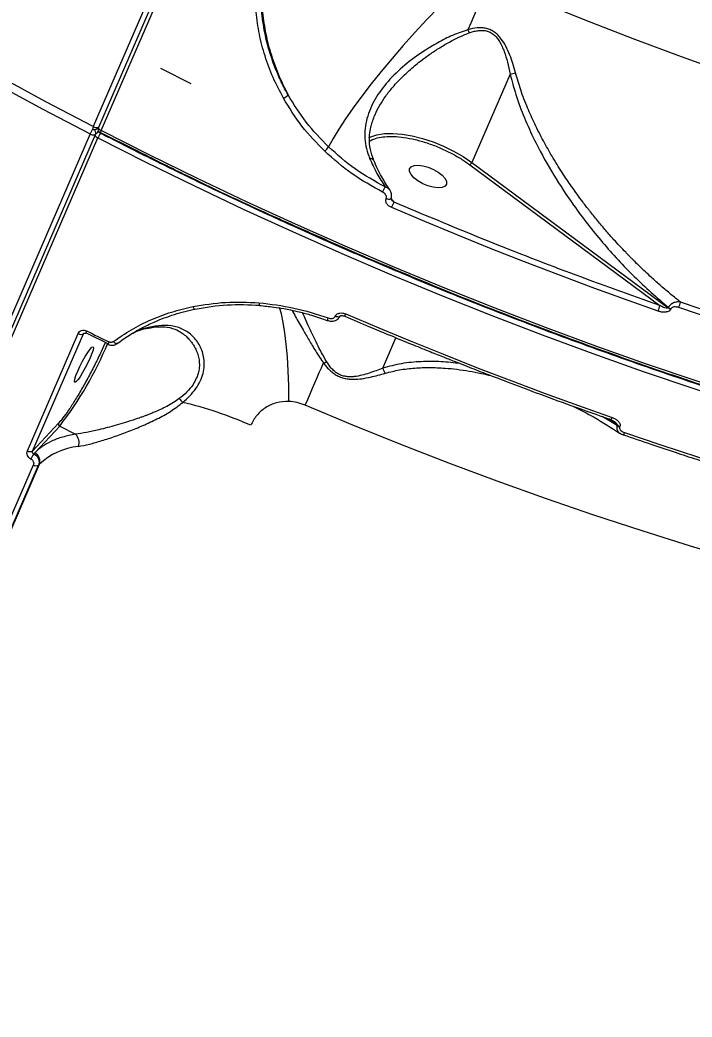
# Model space of a CAD drawing. Header units: millimetres. Extents: x -5873 to 5805, y -5301 to 4302.
# Drawn here: x -538.9 to -387.6, y -92.2 to 132.3 of the extents above; entities that cross this region are included whole.
import ezdxf

# ---------------------------------------------------------------- set-up
doc = ezdxf.new("R2010")
doc.units = ezdxf.units.MM
for name, color, linetype in [('DIKOM_ОБЪЕКТ', 7, 'Continuous'), ('DIKOM_РАЗМЕР_ЗОНА', 7, 'Continuous'), ('DIKOM_РАЗМЕР_ОБЪЕКТА', 7, 'Continuous')]:
    doc.layers.add(name, color=color, linetype=linetype)
doc.styles.add('style1', font='arial.ttf', dxfattribs={"width": 0.8})
doc.dimstyles.new('1-50', dxfattribs={"dimtxt": 300, "dimasz": 200, "dimexe": 100, "dimexo": 0, "dimgap": 100, "dimtad": 1, "dimtxsty": 'style1', "dimcen": 200, "dimclrd": 7, "dimclre": 7, "dimclrt": 7, "dimadec": 1, "dimazin": 2, "dimtfac": 1, "dimtmove": 0, "dimatfit": 2, "dimfxl": 0, "dimlwd": 25, "dimlwe": 18, "dimarcsym": 0})

# ---------------------------------------------------------------- blocks, each defined once
blk = doc.blocks.new('*D9')
at = {"layer": 'Defpoints', "color": 0, "transparency": 16777216}
for p in [(1338.11, 2802.44), (-4588.97, -1585.51), (-117.5, -1585.51)]:
    blk.add_point(p, dxfattribs=at)
at = {"layer": 'DIKOM_РАЗМЕР_ОБЪЕКТА', "color": 7, "lineweight": 18, "transparency": 16777216}
for p, q in [((1338.11, 2802.44), (-4688.97, 2802.44)), ((-117.5, -1585.51), (-4688.97, -1585.51))]:
    blk.add_line(p, q, dxfattribs=at)
at = {"layer": 'DIKOM_РАЗМЕР_ОБЪЕКТА', "color": 7, "lineweight": 25, "transparency": 16777216}
blk.add_line((-4588.97, 2602.44), (-4588.97, -1385.51), dxfattribs=at)
at = {"layer": 'DIKOM_РАЗМЕР_ОБЪЕКТА', "color": 7, "transparency": 16777216}
for points in [[(-4622.31, 2602.44), (-4555.64, 2602.44), (-4588.97, 2802.44)], [(-4622.31, -1385.51), (-4555.64, -1385.51), (-4588.97, -1585.51)]]:
    blk.add_solid(points, dxfattribs=at)
at = {"layer": 'DIKOM_РАЗМЕР_ОБЪЕКТА', "color": 7, "transparency": 16777216, "insert": (-4842.15, 460.98), "char_height": 300, "attachment_point": 5, "rotation": 90, "style": 'style1'}
blk.add_mtext('4400', dxfattribs=at)
blk = doc.blocks.new('*D10')
at = {"layer": 'Defpoints', "color": 0, "transparency": 16777216}
for p in [(4304.51, 1053.39), (-1538.59, -1332.39), (4304.51, -4224.84)]:
    blk.add_point(p, dxfattribs=at)
at = {"layer": 'DIKOM_РАЗМЕР_ОБЪЕКТА', "color": 7, "lineweight": 18, "transparency": 16777216}
for p, q in [((4304.51, 1053.39), (4304.51, -4324.84)), ((-1538.59, -1332.39), (-1538.59, -4324.84))]:
    blk.add_line(p, q, dxfattribs=at)
at = {"layer": 'DIKOM_РАЗМЕР_ОБЪЕКТА', "color": 7, "lineweight": 25, "transparency": 16777216}
blk.add_line((-1338.59, -4224.84), (4104.51, -4224.84), dxfattribs=at)
at = {"layer": 'DIKOM_РАЗМЕР_ОБЪЕКТА', "color": 7, "transparency": 16777216}
for points in [[(-1338.59, -4191.51), (-1338.59, -4258.18), (-1538.59, -4224.84)], [(4104.51, -4191.51), (4104.51, -4258.18), (4304.51, -4224.84)]]:
    blk.add_solid(points, dxfattribs=at)
at = {"layer": 'DIKOM_РАЗМЕР_ОБЪЕКТА', "color": 7, "transparency": 16777216, "insert": (1679.28, -3971.67), "char_height": 300, "attachment_point": 5, "style": 'style1'}
blk.add_mtext('5850', dxfattribs=at)
blk = doc.blocks.new('*D11')
at = {"layer": 'Defpoints', "color": 0, "transparency": 16777216}
for p in [(-510, 4302.44), (-5422.89, -3651.6), (284.83, -3651.6)]:
    blk.add_point(p, dxfattribs=at)
at = {"layer": 'DIKOM_РАЗМЕР_ЗОНА', "color": 7, "lineweight": 18, "transparency": 16777216}
for p, q in [((-510, 4302.44), (-5522.89, 4302.44)), ((284.83, -3651.6), (-5522.89, -3651.6))]:
    blk.add_line(p, q, dxfattribs=at)
at = {"layer": 'DIKOM_РАЗМЕР_ЗОНА', "color": 7, "lineweight": 25, "transparency": 16777216}
blk.add_line((-5422.89, 4102.44), (-5422.89, -3451.6), dxfattribs=at)
at = {"layer": 'DIKOM_РАЗМЕР_ЗОНА', "color": 7, "transparency": 16777216}
for points in [[(-5456.22, 4102.44), (-5389.56, 4102.44), (-5422.89, 4302.44)], [(-5456.22, -3451.6), (-5389.56, -3451.6), (-5422.89, -3651.6)]]:
    blk.add_solid(points, dxfattribs=at)
at = {"layer": 'DIKOM_РАЗМЕР_ЗОНА', "color": 7, "transparency": 16777216, "insert": (-5676.06, -474.49), "char_height": 300, "attachment_point": 5, "rotation": 90, "style": 'style1'}
blk.add_mtext('7950', dxfattribs=at)

msp = doc.modelspace()

# ---------------------------------------------------------------- linework, layer by layer
at = {"layer": 'DIKOM_ОБЪЕКТ', "color": 7, "linetype": 'Continuous', "lineweight": 15}
for p, q in [((-349.381, 507.769), (-522.35, 108.311)), ((-348.224, 507.593), (-521.193, 108.135)), ((-520.585, 107.401), (-347.616, 506.859)), ((-500.334, 117.969), (-507.131, 121.421)), ((-428.552, 120.121), (-437.169, 100.22)), ((-521.303, 107.965), (-521.214, 108.062)), ((-523.065, 106.66), (-696.034, -292.798)), ((-521.908, 106.484), (-694.877, -292.974)), ((-694.269, -293.708), (-521.3, 105.75)), ((-522.492, 107.756), (-522.496, 107.757)), ((-521.183, 107.35), (-521.724, 106.767)), ((-520.733, 106.848), (-520.73, 106.847)), ((-512.491, 102.84), (-520.633, 106.912)), ((-437.64, 99.723), (-394.877, 68.028)), ((-437.169, 100.22), (-392.987, 67.472)), ((-456.429, 92.147), (-456.462, 92.069)), ((-455.375, 92.075), (-455.341, 92.152)), ((-454.668, 91.285), (-455.356, 92.119)), ((-455.341, 92.152), (-455.337, 92.163)), ((-392.987, 67.472), (-392.944, 67.573)), ((-467.898, 65.659), (-467.932, 65.581)), ((-466.844, 65.587), (-466.811, 65.664)), ((-466.811, 65.664), (-466.805, 65.679)), ((-392.376, 67.277), (-392.419, 67.177)), ((-537.183, 35.316), (-525.747, 61.727)), ((-536.022, 35.214), (-524.585, 61.624)), ((-524.585, 61.624), (-524.425, 61.798)), ((-523.95, 61.828), (-518.929, 59.365)), ((-457.222, 53.908), (-454.251, 60.77)), ((-516.952, 59.476), (-517.137, 59.368)), ((-404.467, 40.962), (-407.848, 43.019)), ((-530.178, 41.511), (-536.022, 35.214)), ((-529.917, 40.872), (-535.525, 34.827)), ((-529.917, 40.872), (-526.351, 39.033)), ((-404.423, 41.062), (-406.34, 42.482)), ((-405.906, 42.327), (-405.151, 41.923)), ((-404.423, 41.062), (-404.467, 40.962)), ((-403.855, 40.767), (-403.899, 40.667)), ((-535.525, 34.827), (-535.743, 34.593)), ((-565.502, -36.355), (-535.841, 32.147)), ((-564.346, -36.455), (-534.684, 32.047)), ((-564.141, -36.233), (-534.479, 32.269)), ((-534.684, 32.047), (-534.479, 32.269))]:
    msp.add_line(p, q, dxfattribs=at)
at = {"layer": 'DIKOM_ОБЪЕКТ', "color": 7, "linetype": 'Continuous', "lineweight": 15, "flags": 128}
for points in [[(-436.365, 143.326), (-439.054, 140.776), (-441.784, 138.093), (-444.53, 135.303), (-447.263, 132.434), (-449.958, 129.514), (-452.587, 126.572), (-455.125, 123.637), (-457.546, 120.737), (-459.826, 117.903), (-461.944, 115.161), (-463.878, 112.539), (-465.609, 110.062), (-467.12, 107.755), (-468.395, 105.641), (-469.424, 103.741)], [(-433.25, 141.241), (-433.822, 139.92), (-434.403, 138.575), (-434.993, 137.209), (-435.591, 135.823), (-436.195, 134.421), (-436.805, 133.004), (-437.42, 131.575), (-438.038, 130.135)], [(-433.25, 141.241), (-422.511, 136.729), (-411.723, 132.364), (-400.897, 128.151), (-390.042, 124.095), (-379.169, 120.199), (-368.287, 116.466), (-357.407, 112.9), (-346.539, 109.504), (-335.694, 106.281), (-324.88, 103.236), (-314.108, 100.369), (-303.389, 97.684), (-292.732, 95.184), (-282.147, 92.87), (-271.644, 90.746)], [(-522.35, 108.311), (-533.016, 113.912), (-543.562, 119.626)], [(-544.277, 117.976), (-533.731, 112.261), (-523.065, 106.66)], [(-521.701, 106.023), (-521.774, 106.097), (-521.833, 106.17), (-521.878, 106.243), (-521.909, 106.312), (-521.923, 106.378), (-521.921, 106.439), (-521.908, 106.484)], [(-521.3, 105.75), (-510.506, 100.287), (-499.611, 94.949), (-488.625, 89.738), (-477.557, 84.66), (-466.417, 79.719), (-455.213, 74.92), (-443.955, 70.265), (-432.653, 65.76), (-421.316, 61.407), (-409.954, 57.211), (-398.576, 53.175), (-387.192, 49.302), (-375.812, 45.597), (-364.444, 42.061), (-353.099, 38.698), (-341.787, 35.51), (-330.515, 32.501), (-319.296, 29.673), (-308.136, 27.028), (-297.047, 24.569), (-286.038, 22.297), (-275.117, 20.215)], [(-274.402, 21.866), (-285.323, 23.948), (-296.333, 26.22), (-307.422, 28.679), (-318.581, 31.324), (-329.801, 34.152), (-341.072, 37.161), (-352.385, 40.348), (-363.73, 43.712), (-375.097, 47.247), (-386.477, 50.953), (-397.861, 54.826), (-409.239, 58.862), (-420.602, 63.058), (-431.938, 67.41), (-443.24, 71.916), (-454.498, 76.57), (-465.702, 81.37), (-476.842, 86.311), (-487.91, 91.389), (-498.896, 96.599), (-509.791, 101.938), (-520.585, 107.401)], [(-460.344, 105.746), (-459.914, 105.969), (-458.513, 106.453), (-456.836, 106.723), (-454.923, 106.776), (-452.819, 106.608), (-450.573, 106.225), (-448.238, 105.635), (-445.871, 104.852), (-443.526, 103.894), (-441.258, 102.785), (-439.123, 101.551), (-437.169, 100.22)], [(-450.201, 96.766), (-450.84, 97.489), (-451.169, 98.177), (-451.161, 98.773), (-450.816, 99.231), (-450.162, 99.512), (-449.253, 99.594), (-448.161, 99.47), (-446.976, 99.15), (-445.793, 98.661), (-444.708, 98.041), (-443.81, 97.342), (-443.17, 96.619), (-442.841, 95.931), (-442.849, 95.334), (-443.194, 94.877), (-443.848, 94.596), (-444.758, 94.514), (-445.849, 94.638), (-447.035, 94.957), (-448.217, 95.447), (-449.302, 96.066), (-450.201, 96.766)], [(-455.375, 92.075), (-455.41, 92.021), (-455.53, 91.944), (-455.713, 91.909), (-455.941, 91.92), (-456.198, 91.974), (-456.462, 92.069)], [(-456.429, 92.147), (-456.164, 92.052), (-455.907, 91.997), (-455.679, 91.987), (-455.497, 92.022), (-455.376, 92.099), (-455.341, 92.152)], [(-395.257, 66.742), (-402.79, 69.417), (-410.317, 72.163), (-417.835, 74.977), (-425.341, 77.86), (-432.832, 80.811), (-440.306, 83.828), (-447.76, 86.909), (-455.191, 90.055)], [(-499.905, 67.779), (-499.846, 67.615), (-499.781, 67.47), (-499.711, 67.349), (-499.64, 67.257), (-499.571, 67.198), (-499.504, 67.172), (-499.444, 67.182), (-499.392, 67.226)], [(-485.063, 68.633), (-485.059, 68.468), (-485.047, 68.322), (-485.029, 68.201), (-485.005, 68.109), (-484.975, 68.049), (-484.942, 68.023), (-484.905, 68.033), (-484.867, 68.077)], [(-478.328, 46.418), (-478.376, 49.965), (-478.492, 53.318), (-478.676, 56.445), (-478.924, 59.315), (-479.236, 61.899), (-479.607, 64.172), (-480.034, 66.111), (-480.472, 67.582)], [(-325.282, 47.724), (-333.394, 49.886), (-341.528, 52.141), (-349.68, 54.486), (-357.849, 56.923), (-366.029, 59.449), (-374.217, 62.064), (-382.409, 64.766), (-390.603, 67.554)], [(-325.057, 49.021), (-333.151, 51.178), (-341.267, 53.427), (-349.402, 55.768), (-357.552, 58.199), (-365.713, 60.72), (-373.884, 63.329), (-382.058, 66.025), (-390.234, 68.807)], [(-469.522, 65.211), (-469.574, 65.06), (-469.619, 64.928), (-469.653, 64.82), (-469.678, 64.74), (-469.69, 64.69), (-469.691, 64.673), (-469.691, 64.673)], [(-466.84, 65.597), (-466.879, 65.533), (-467, 65.456), (-467.182, 65.421), (-467.411, 65.431), (-467.668, 65.486), (-467.932, 65.581)], [(-467.898, 65.659), (-467.634, 65.564), (-467.377, 65.509), (-467.148, 65.499), (-466.967, 65.533), (-466.846, 65.61), (-466.811, 65.664)], [(-465.555, 66.12), (-458.124, 62.975), (-450.67, 59.893), (-443.196, 56.876), (-435.705, 53.926), (-428.199, 51.043), (-420.681, 48.228), (-413.154, 45.483), (-405.621, 42.808)], [(-523.87, 62.301), (-523.934, 62.147), (-523.986, 62.012), (-524.022, 61.902), (-524.041, 61.821), (-524.044, 61.771), (-524.029, 61.756), (-523.997, 61.775), (-523.95, 61.828)], [(-523.87, 62.301), (-523.242, 61.991), (-522.614, 61.681), (-521.985, 61.372), (-521.356, 61.063), (-520.727, 60.755), (-520.098, 60.447), (-519.468, 60.139), (-518.838, 59.832)], [(-523.058, 56.228), (-523.568, 55.12), (-524.15, 53.98), (-524.757, 52.899), (-525.341, 51.966), (-525.852, 51.255), (-526.252, 50.825), (-526.506, 50.71), (-526.594, 50.92), (-526.51, 51.437), (-526.259, 52.22), (-525.863, 53.205), (-525.353, 54.313), (-524.771, 55.453), (-524.163, 56.534), (-523.58, 57.467), (-523.068, 58.178), (-522.669, 58.608), (-522.415, 58.723), (-522.326, 58.513), (-522.411, 57.996), (-522.662, 57.213), (-523.058, 56.228)], [(-516.952, 59.476), (-517.019, 59.429), (-517.106, 59.412), (-517.21, 59.425), (-517.327, 59.468), (-517.453, 59.54), (-517.584, 59.637), (-517.714, 59.757), (-517.84, 59.894)], [(-474.669, 45.586), (-474.108, 46.882), (-473.558, 48.151), (-473.02, 49.39), (-472.494, 50.597), (-471.983, 51.771), (-471.486, 52.91), (-471.005, 54.013), (-470.539, 55.076)], [(-272.065, -11.482), (-282.143, -10.131), (-292.342, -8.584), (-302.652, -6.843), (-313.063, -4.909), (-323.567, -2.785), (-334.152, -0.471), (-344.809, 2.029), (-355.528, 4.714), (-366.299, 7.58), (-377.113, 10.626), (-387.959, 13.849), (-398.827, 17.244), (-409.707, 20.81), (-420.588, 24.543), (-431.461, 28.44), (-442.316, 32.496), (-453.143, 36.709), (-463.93, 41.073), (-474.669, 45.586)], [(-405.941, 42.333), (-405.937, 42.329), (-405.908, 42.326), (-405.867, 42.359), (-405.816, 42.427), (-405.756, 42.527), (-405.69, 42.655), (-405.621, 42.808)], [(-402.797, 39.394), (-394.603, 36.606), (-386.41, 33.904), (-378.222, 31.289), (-370.042, 28.763), (-361.874, 26.327), (-353.721, 23.981), (-345.587, 21.726), (-337.476, 19.565)]]:
    msp.add_lwpolyline(points, dxfattribs=at)
at = {"layer": 'DIKOM_ОБЪЕКТ', "color": 7, "linetype": 'Continuous', "lineweight": 15}
for centre, radius, start, end in [((-418.326, 136.348), 20.668, 197.49314, 199.63015), ((-438.09, 165.58), 46.449, 281.8503, 283.41089), ((-480.715, 117.545), 3.04, 291.97704, 316.51539), ((-518.45, 104.765), 4.989, 142.23433, 157.67339), ((-521.615, 107.821), 0.883, 146.35166, 184.16439), ((-521.329, 110.279), 2.217, 242.57965, 255.98139), ((-521.57, 108.904), 0.831, 249.08488, 298.15365), ((-520.715, 108.073), 0.482, 172.58193, 235.89269), ((-522.043, 108.632), 2.221, 242.60482, 255.98091), ((-522.289, 107.208), 0.787, 248.20804, 302.08354), ((-522.797, 106.898), 0.993, 338.8836, 51.68228), ((-521.102, 106.167), 0.864, 79.76066, 136.02878), ((-520.482, 107.38), 1.824, 228.09005, 243.37263), ((-516.062, 103.55), 5.681, 144.65303, 157.21363), ((-519.773, 109.023), 1.815, 228.05251, 243.40172), ((-519.836, 106.904), 0.898, 146.46463, 183.57469), ((-473.948, 106.862), 5.496, 311.82782, 325.4077), ((-460.06, 100.219), 0.946, 30.70055, 96.212), ((-438.023, 100.559), 0.919, 294.61747, 338.3255), ((-478.756, 104.892), 24.312, 332.2091, 335.27764), ((-532.194, 123.505), 83.955, 336.51982, 337.43202), ((-399.606, 68.727), 4.781, 335.47496, 351.59406), ((-391.715, 69.225), 2.165, 234.02835, 251.03566), ((-391.675, 69.319), 2.158, 233.99981, 251.06421), ((-394.97, 69.521), 4.79, 335.75066, 351.41981), ((-476.981, 70.889), 12.381, 334.74422, 337.34749), ((-508.419, 64.289), 1.111, 277.90191, 310.65184), ((-525.076, 62.692), 1.175, 235.22594, 294.69117), ((-594.434, 90.752), 81.551, 322.29146, 337.48786), ((-517.807, 59.21), 1.204, 148.88445, 176.1341), ((-471.567, 58.399), 3.478, 287.18772, 299.61879), ((-454.417, 54.734), 2.924, 196.41681, 221.87529), ((-496.714, 52.169), 8.119, 219.12903, 227.33587), ((-522.072, -38.147), 86.651, 66.07401, 76.75327), ((-529.697, 41.335), 0.513, 159.86756, 244.57908), ((-403.198, 42.707), 2.157, 233.99008, 251.05424), ((-403.152, 42.814), 2.165, 234.02835, 251.03566), ((-528.034, 37.215), 2.478, 337.70496, 47.20528), ((-403.618, 39.586), 0.843, 307.02212, 346.85724), ((-524.143, 21.256), 15.103, 96.07409, 133.18244), ((-536.513, 36.281), 1.174, 235.19824, 294.71887), ((-530.166, 30.825), 6.73, 145.95992, 157.37489), ((-536.406, 32.974), 2.052, 339.90352, 64.57244), ((-535.175, 33.11), 1.171, 235.35416, 294.77538)]:
    msp.add_arc(centre, radius, start, end, dxfattribs=at)
for points, knots in [([(-479.577, 114.726), (-480.386, 116.265), (-482.004, 119.342), (-483.773, 124.184), (-485.089, 129.114), (-485.503, 132.434), (-485.71, 134.094)], [0, 0, 0, 0, 0.2507145, 0.501318, 0.7506714, 1, 1, 1, 1]), ([(-478.509, 115.453), (-479.033, 116.427), (-480.094, 118.4), (-481.435, 121.508), (-482.737, 125.181), (-483.884, 129.502), (-484.291, 132.753), (-484.499, 134.422)], [0, 0, 0, 0, 0.162776, 0.3298994, 0.5013857, 0.7440111, 1, 1, 1, 1]), ([(-484.328, 134.607), (-484.139, 133.009), (-483.757, 129.788), (-482.531, 124.955), (-480.849, 120.126), (-479.293, 117.019), (-478.509, 115.453)], [0, 0, 0, 0, 0.2440443, 0.4920634, 0.7440438, 1, 1, 1, 1]), ([(-427.317, 120.397), (-427.512, 121.099), (-427.884, 122.443), (-428.601, 124.464), (-429.432, 126.338), (-430.341, 127.837), (-431.201, 128.857), (-431.99, 129.554), (-432.882, 130.089), (-433.869, 130.43), (-434.913, 130.573), (-436.319, 130.546), (-437.357, 130.298), (-438.038, 130.135)], [0, 0, 0, 0, 0.1303965, 0.2497845, 0.3846454, 0.4985859, 0.5640567, 0.6238954, 0.6868245, 0.7491199, 0.8092696, 0.8746347, 1, 1, 1, 1]), ([(-438.038, 130.135), (-439.205, 129.729), (-441.533, 128.92), (-444.829, 127.227), (-448.495, 125.035), (-452.373, 122.177), (-456.148, 118.55), (-458.616, 115.193), (-460.047, 112.349), (-460.814, 110.148), (-461.246, 107.895), (-461.3, 105.624), (-460.99, 103.353), (-460.438, 101.891), (-460.162, 101.159)], [0, 0, 0, 0, 0.0840981, 0.1677798, 0.2511685, 0.375619, 0.5002029, 0.6249134, 0.6871351, 0.7497607, 0.8121199, 0.8747294, 0.9373036, 1, 1, 1, 1]), ([(-458.99, 110.885), (-458.978, 110.917), (-458.694, 111.7), (-457.879, 113.145), (-456.55, 115.233), (-455.169, 116.977), (-453.841, 118.459), (-452.629, 119.691), (-451.369, 120.863), (-450.056, 121.994), (-448.676, 123.099), (-446.97, 124.365), (-444.953, 125.733), (-442.649, 127.122), (-440.277, 128.4), (-438.622, 129.069), (-437.793, 129.404)], [0, 0, 0, 0, 0.0038756, 0.0962333, 0.1845255, 0.2771897, 0.3349721, 0.3952262, 0.4579725, 0.5130829, 0.5731849, 0.6382754, 0.72858, 0.8191824, 0.9094524, 1, 1, 1, 1]), ([(-437.793, 129.404), (-437.483, 129.51), (-436.864, 129.72), (-435.885, 129.933), (-434.901, 130.017), (-433.917, 129.914), (-433.153, 129.641), (-432.584, 129.304), (-432.075, 128.913), (-431.506, 128.314), (-430.654, 127.078), (-429.846, 125.227), (-429.092, 122.748), (-428.739, 121.031), (-428.552, 120.121)], [0, 0, 0, 0, 0.0628038, 0.1254825, 0.1916183, 0.2509335, 0.3130964, 0.3445714, 0.3769141, 0.4357155, 0.5021022, 0.6647953, 0.8221271, 1, 1, 1, 1]), ([(-428.552, 120.121), (-428.08, 118.359), (-427.127, 114.797), (-425.108, 109.618), (-422.385, 103.735), (-418.805, 97.33), (-413.838, 89.803), (-407.816, 82.102), (-400.699, 74.342), (-395.532, 69.832), (-392.944, 67.573)], [0, 0, 0, 0, 0.0819742, 0.1657268, 0.2500106, 0.3755457, 0.5002624, 0.66588, 0.8326602, 1, 1, 1, 1]), ([(-390.234, 68.807), (-390.946, 69.375), (-392.416, 70.55), (-394.588, 72.4), (-396.949, 74.505), (-398.994, 76.432), (-400.402, 77.82), (-401.02, 78.44), (-401.292, 78.716), (-401.567, 78.995), (-401.751, 79.186), (-401.846, 79.281), (-401.85, 79.285), (-401.866, 79.301), (-401.925, 79.362), (-402.153, 79.596), (-403.262, 80.747), (-404.926, 82.535), (-407.042, 84.932), (-408.875, 87.107), (-410.613, 89.269), (-412.559, 91.799), (-414.635, 94.66), (-416.945, 98.089), (-419.071, 101.513), (-421.132, 105.151), (-422.98, 108.776), (-424.698, 112.616), (-426.18, 116.447), (-426.95, 119.121), (-427.317, 120.397)], [0, 0, 0, 0, 0.04439, 0.0917364, 0.1380772, 0.1967862, 0.2262673, 0.2323183, 0.2384551, 0.2446763, 0.2509832, 0.2509939, 0.2510738, 0.2512846, 0.2520651, 0.2550681, 0.2668445, 0.3278521, 0.3705337, 0.4172089, 0.4610553, 0.4999171, 0.5655433, 0.6245748, 0.6901526, 0.7500629, 0.8151009, 0.874708, 0.9402019, 1, 1, 1, 1]), ([(-470.283, 102.766), (-472.062, 104.602), (-475.62, 108.275), (-478.258, 112.575), (-479.577, 114.726)], [0, 0, 0, 0, 0.4999977, 1, 1, 1, 1]), ([(-469.424, 103.741), (-471.163, 105.539), (-474.643, 109.136), (-477.221, 113.347), (-478.509, 115.453)], [0, 0, 0, 0, 0.5000099, 1, 1, 1, 1]), ([(-459.249, 100.706), (-459.54, 101.519), (-460.126, 103.152), (-460.284, 105.713), (-459.966, 108.319), (-459.315, 110.039), (-458.987, 110.907)], [0, 0, 0, 0, 0.2462629, 0.4949163, 0.7452096, 1, 1, 1, 1]), ([(-521.724, 107.695), (-521.604, 107.747), (-521.449, 107.814), (-521.335, 107.936), (-521.308, 107.964)], [0, 0, 0, 0, 0.7696693, 1, 1, 1, 1]), ([(-521.189, 108.132), (-521.213, 108.073), (-521.277, 107.919), (-521.274, 107.751), (-521.272, 107.648)], [0, 0, 0, 0, 0.3837667, 1, 1, 1, 1]), ([(-522.489, 107.77), (-522.438, 107.74), (-522.318, 107.672), (-522.051, 107.629), (-521.849, 107.67), (-521.724, 107.695)], [0, 0, 0, 0, 0.2219362, 0.5212703, 1, 1, 1, 1]), ([(-521.719, 106.761), (-521.785, 106.69), (-521.863, 106.606), (-521.898, 106.499), (-521.903, 106.482)], [0, 0, 0, 0, 0.8449227, 1, 1, 1, 1]), ([(-521.272, 107.648), (-521.245, 107.517), (-521.207, 107.329), (-521.048, 107.092), (-520.906, 106.94), (-520.773, 106.88), (-520.727, 106.859)], [0, 0, 0, 0, 0.3937131, 0.564607, 0.8505015, 1, 1, 1, 1]), ([(-520.725, 106.857), (-519.961, 106.46), (-516.111, 104.462), (-509.156, 100.982), (-500.003, 96.489), (-491.317, 92.349), (-483.759, 88.834), (-476.966, 85.741), (-470.536, 82.865), (-466.043, 80.907), (-463.76, 79.913)], [0, 0, 0, 0, 0.0413075, 0.2079239, 0.3713227, 0.5274171, 0.6656965, 0.7674223, 0.8818362, 1, 1, 1, 1]), ([(-460.151, 105.019), (-460.073, 105.078), (-459.643, 105.408), (-458.493, 105.766), (-456.761, 106.074), (-454.73, 106.117), (-452.434, 105.908), (-449.897, 105.42), (-447.229, 104.658), (-444.551, 103.653), (-441.998, 102.455), (-439.652, 101.139), (-438.301, 100.188), (-437.64, 99.723)], [0, 0, 0, 0, 0.0214997, 0.1190796, 0.2123499, 0.3056251, 0.4032031, 0.5038786, 0.6061709, 0.7084718, 0.8091474, 0.906726, 1, 1, 1, 1]), ([(-456.672, 94.725), (-458.972, 95.995), (-463.572, 98.534), (-467.473, 102.006), (-469.424, 103.741)], [0, 0, 0, 0, 0.5000484, 1, 1, 1, 1]), ([(-471.309, 83.394), (-475.106, 85.072), (-485.401, 89.619), (-499.152, 96.117), (-508.971, 101.066), (-512.491, 102.84)], [0, 0, 0, 0, 0.2726922, 0.7392316, 1, 1, 1, 1]), ([(-457.248, 93.557), (-459.599, 94.854), (-464.299, 97.448), (-468.288, 100.993), (-470.283, 102.766)], [0, 0, 0, 0, 0.4999913, 1, 1, 1, 1]), ([(-460.162, 101.159), (-459.631, 100.006), (-458.569, 97.701), (-457.304, 95.716), (-456.672, 94.725)], [0, 0, 0, 0, 0.5003589, 1, 1, 1, 1]), ([(-455.574, 93.975), (-456.215, 94.953), (-457.557, 97), (-458.668, 99.435), (-459.249, 100.706)], [0, 0, 0, 0, 0.4775813, 1, 1, 1, 1]), ([(-455.579, 93.943), (-455.718, 94.113), (-455.998, 94.456), (-456.446, 94.634), (-456.672, 94.725)], [0, 0, 0, 0, 0.4953908, 1, 1, 1, 1]), ([(-456.429, 92.147), (-456.407, 92.212), (-456.364, 92.346), (-456.387, 92.634), (-456.541, 92.977), (-456.849, 93.321), (-457.115, 93.478), (-457.248, 93.557)], [0, 0, 0, 0, 0.1227236, 0.2511924, 0.5008364, 0.7502369, 1, 1, 1, 1]), ([(-455.191, 90.055), (-455.394, 90.159), (-455.799, 90.366), (-456.201, 90.775), (-456.427, 91.152), (-456.529, 91.458), (-456.556, 91.774), (-456.494, 91.971), (-456.462, 92.069)], [0, 0, 0, 0, 0.2492586, 0.4985128, 0.6273668, 0.7492891, 0.8745173, 1, 1, 1, 1]), ([(-455.337, 92.163), (-455.282, 92.339), (-455.178, 92.674), (-455.225, 93.172), (-455.36, 93.598), (-455.508, 93.837), (-455.578, 93.951)], [0, 0, 0, 0, 0.289477, 0.551026, 0.7853668, 1, 1, 1, 1]), ([(-455.234, 91.815), (-455.269, 91.863), (-455.319, 91.932), (-455.356, 92.016), (-455.369, 92.061), (-455.371, 92.077), (-455.371, 92.083)], [0, 0, 0, 0, 0.4740801, 0.6854378, 0.8813881, 1, 1, 1, 1]), ([(-454.668, 91.285), (-454.858, 91.427), (-455.065, 91.581), (-455.22, 91.803), (-455.233, 91.822)], [0, 0, 0, 0, 0.9168678, 1, 1, 1, 1]), ([(-394.877, 68.028), (-401.556, 70.419), (-414.914, 75.201), (-434.88, 82.967), (-448.072, 88.512), (-454.668, 91.285)], [0, 0, 0, 0, 0.3333165, 0.6666806, 1, 1, 1, 1]), ([(-457.974, 77.59), (-459.661, 78.287), (-464.14, 80.141), (-468.555, 82.145), (-471.309, 83.394)], [0, 0, 0, 0, 0.3764263, 1, 1, 1, 1]), ([(-463.76, 79.913), (-460.198, 78.384), (-455.174, 76.229), (-447.691, 73.12), (-441.238, 70.487), (-433.513, 67.411), (-425.364, 64.25), (-416.797, 61.02), (-407.929, 57.777), (-398.827, 54.553), (-389.546, 51.375), (-380.124, 48.262), (-370.595, 45.229), (-360.985, 42.288), (-351.315, 39.449), (-341.605, 36.722), (-331.871, 34.111), (-322.129, 31.624), (-312.391, 29.265), (-302.671, 27.039), (-292.978, 24.949), (-283.325, 23), (-273.722, 21.193), (-264.176, 19.532), (-254.7, 18.019), (-245.299, 16.656), (-235.984, 15.445), (-226.762, 14.387), (-217.641, 13.483), (-208.629, 12.734), (-199.733, 12.143), (-190.959, 11.708), (-182.315, 11.431), (-173.807, 11.312), (-165.441, 11.351), (-157.225, 11.549), (-149.163, 11.905), (-141.261, 12.418), (-133.524, 13.09), (-125.959, 13.92), (-118.57, 14.906), (-111.362, 16.048), (-104.339, 17.346), (-97.506, 18.799), (-90.867, 20.407), (-84.427, 22.167), (-78.188, 24.08), (-72.155, 26.144), (-66.331, 28.36), (-60.72, 30.725), (-55.325, 33.24), (-50.148, 35.904), (-45.193, 38.716), (-40.462, 41.677), (-35.961, 44.786), (-31.683, 48.039), (-27.668, 51.455), (-25.024, 53.841), (-23.792, 55.126), (-23.741, 55.179)], [0, 0, 0, 0, 0.0198328, 0.027978, 0.0414873, 0.0555318, 0.0706097, 0.086353, 0.1026136, 0.1192722, 0.1362449, 0.153469, 0.1708974, 0.1884939, 0.2062301, 0.2240836, 0.2420357, 0.2600716, 0.2781795, 0.2963486, 0.3145706, 0.332838, 0.351144, 0.3694842, 0.3878527, 0.4062463, 0.4246607, 0.443093, 0.4615403, 0.4799998, 0.4984699, 0.5169483, 0.5354329, 0.553923, 0.5724166, 0.5909127, 0.6094105, 0.6279092, 0.6464082, 0.6649069, 0.6834057, 0.7019039, 0.7204025, 0.7389017, 0.7574024, 0.7759058, 0.7944131, 0.8129265, 0.831448, 0.8499806, 0.8685275, 0.8870928, 0.9056808, 0.9242972, 0.9429475, 0.961639, 0.980379, 0.999176, 1, 1, 1, 1]), ([(-289.758, 24.5), (-292.721, 25.088), (-302.4, 27.009), (-319.086, 30.936), (-339.721, 36.242), (-360.49, 42.179), (-381.282, 48.676), (-402.024, 55.706), (-422.606, 63.245), (-441.277, 70.518), (-452.987, 75.477), (-457.974, 77.59)], [0, 0, 0, 0, 0.0543648, 0.1775509, 0.3007356, 0.4237224, 0.5463722, 0.6685457, 0.7901039, 0.9106008, 1, 1, 1, 1]), ([(-517.84, 59.894), (-516.509, 60.817), (-513.848, 62.662), (-509.441, 64.847), (-504.808, 66.627), (-501.54, 67.395), (-499.905, 67.779)], [0, 0, 0, 0, 0.2506368, 0.5013228, 0.7506014, 1, 1, 1, 1]), ([(-499.905, 67.779), (-497.481, 68.182), (-492.632, 68.987), (-487.586, 68.751), (-485.063, 68.633)], [0, 0, 0, 0, 0.499998, 1, 1, 1, 1]), ([(-499.392, 67.226), (-497.02, 67.623), (-492.275, 68.416), (-487.336, 68.19), (-484.867, 68.077)], [0, 0, 0, 0, 0.5000018, 1, 1, 1, 1]), ([(-485.063, 68.633), (-482.433, 68.326), (-477.175, 67.714), (-472.073, 66.045), (-469.522, 65.211)], [0, 0, 0, 0, 0.5000003, 1, 1, 1, 1]), ([(-484.937, 68.022), (-483.884, 67.921), (-482.064, 67.746), (-479.739, 67.371), (-477.821, 67.002), (-475.741, 66.533), (-472.967, 65.799), (-470.877, 65.08), (-469.691, 64.673)], [0, 0, 0, 0, 0.2047296, 0.3536415, 0.4525494, 0.5794477, 0.7615346, 1, 1, 1, 1]), ([(-392.987, 67.472), (-392.993, 67.462), (-393.006, 67.44), (-393.053, 67.407), (-393.2, 67.373), (-393.511, 67.424), (-394.102, 67.618), (-394.567, 67.864), (-394.877, 68.028)], [0, 0, 0, 0, 0.0186224, 0.0391704, 0.0905347, 0.2499463, 0.500264, 1, 1, 1, 1]), ([(-390.234, 68.807), (-390.455, 68.823), (-390.909, 68.857), (-391.524, 68.719), (-392.015, 68.508), (-392.383, 68.273), (-392.723, 67.96), (-392.869, 67.704), (-392.944, 67.573)], [0, 0, 0, 0, 0.2198016, 0.4507024, 0.5749938, 0.7070936, 0.8496473, 1, 1, 1, 1]), ([(-390.603, 67.554), (-390.759, 67.6), (-391.072, 67.692), (-391.491, 67.716), (-391.819, 67.674), (-392.054, 67.596), (-392.261, 67.472), (-392.338, 67.341), (-392.376, 67.277)], [0, 0, 0, 0, 0.2486281, 0.4979916, 0.6297092, 0.7488298, 0.8788202, 1, 1, 1, 1]), ([(-516.952, 59.476), (-516.059, 60.109), (-514.305, 61.354), (-511.529, 62.941), (-508.164, 64.566), (-504.161, 66.098), (-500.961, 66.855), (-499.392, 67.226)], [0, 0, 0, 0, 0.1731346, 0.3402568, 0.5013827, 0.7555295, 1, 1, 1, 1]), ([(-477.607, 66.942), (-477.361, 66.469), (-476.749, 65.289), (-475.377, 62.921), (-473.827, 60.267), (-472.347, 57.752), (-471.144, 55.97), (-470.539, 55.076)], [0, 0, 0, 0, 0.1810129, 0.452096, 0.6345516, 0.8165341, 1, 1, 1, 1]), ([(-469.848, 55.375), (-470.24, 56.051), (-471.023, 57.398), (-471.995, 59.346), (-472.897, 61.201), (-473.816, 63.159), (-474.635, 64.932), (-475.075, 65.966), (-475.251, 66.379)], [0, 0, 0, 0, 0.1589926, 0.3171729, 0.475722, 0.6348365, 0.8542392, 1, 1, 1, 1]), ([(-469.691, 64.673), (-469.402, 64.595), (-468.856, 64.449), (-468.033, 64.546), (-467.435, 64.836), (-467.042, 65.213), (-466.909, 65.467), (-466.84, 65.597)], [0, 0, 0, 0, 0.2679009, 0.5046993, 0.7361093, 0.8647565, 1, 1, 1, 1]), ([(-469.522, 65.211), (-469.374, 65.168), (-469.077, 65.082), (-468.615, 65.094), (-468.259, 65.217), (-468.033, 65.398), (-467.965, 65.521), (-467.932, 65.581)], [0, 0, 0, 0, 0.2497579, 0.4991963, 0.7487433, 0.8771368, 1, 1, 1, 1]), ([(-467.898, 65.659), (-467.848, 65.749), (-467.747, 65.93), (-467.498, 66.126), (-467.204, 66.262), (-466.774, 66.356), (-466.2, 66.346), (-465.77, 66.196), (-465.555, 66.12)], [0, 0, 0, 0, 0.1255326, 0.2507384, 0.3725052, 0.5015022, 0.7507153, 1, 1, 1, 1]), ([(-466.807, 65.675), (-466.801, 65.683), (-466.786, 65.704), (-466.718, 65.73), (-466.523, 65.764), (-466.186, 65.741), (-465.919, 65.659), (-465.778, 65.615)], [0, 0, 0, 0, 0.0439255, 0.1156094, 0.3447799, 0.6524532, 1, 1, 1, 1]), ([(-465.777, 65.616), (-463.915, 64.823), (-460.39, 63.32), (-455.386, 61.233), (-450.974, 59.419), (-447.158, 57.87), (-443.939, 56.578), (-441.221, 55.498), (-438.183, 54.301), (-434.225, 52.757), (-428.846, 50.693), (-422.268, 48.221), (-414.489, 45.362), (-408.899, 43.386), (-405.905, 42.327)], [0, 0, 0, 0, 0.094164, 0.1782535, 0.2522636, 0.3161952, 0.3700501, 0.4138281, 0.4524756, 0.5223089, 0.6119779, 0.7214854, 0.8508249, 1, 1, 1, 1]), ([(-392.419, 67.177), (-392.446, 67.124), (-392.501, 67.018), (-392.672, 66.837), (-393.055, 66.602), (-393.713, 66.477), (-394.506, 66.52), (-395.007, 66.668), (-395.257, 66.742)], [0, 0, 0, 0, 0.0621641, 0.1260236, 0.2514065, 0.5007454, 0.7504344, 1, 1, 1, 1]), ([(-513.406, 61.814), (-513.066, 61.995), (-511.774, 62.683), (-509.761, 62.973), (-508.276, 63.187)], [0, 0, 0, 0, 0.2629329, 1, 1, 1, 1]), ([(-507.695, 63.446), (-508.697, 63.299), (-510.512, 63.032), (-511.977, 62.499), (-512.633, 62.26)], [0, 0, 0, 0, 0.5520664, 1, 1, 1, 1]), ([(-508.276, 63.187), (-507.413, 63.243), (-505.689, 63.355), (-504.184, 62.744), (-503.433, 62.44)], [0, 0, 0, 0, 0.5014157, 1, 1, 1, 1]), ([(-502.216, 46.198), (-501.673, 46.685), (-500.587, 47.658), (-499.246, 49.274), (-498.227, 50.984), (-497.595, 52.742), (-497.343, 54.468), (-497.449, 56.64), (-498.249, 59.037), (-499.923, 61.259), (-502.126, 62.768), (-504.716, 63.593), (-506.703, 63.495), (-507.695, 63.446)], [0, 0, 0, 0, 0.0636302, 0.1271879, 0.1905719, 0.2535819, 0.3167326, 0.3794376, 0.5039801, 0.6283945, 0.7519499, 0.8760954, 1, 1, 1, 1]), ([(-525.747, 61.727), (-525.656, 61.88), (-525.475, 62.185), (-524.987, 62.44), (-524.42, 62.505), (-524.054, 62.369), (-523.87, 62.301)], [0, 0, 0, 0, 0.2505218, 0.5001699, 0.7499653, 1, 1, 1, 1]), ([(-524.5, 61.75), (-524.475, 61.769), (-524.423, 61.809), (-524.311, 61.829), (-524.18, 61.819), (-524.083, 61.778), (-524.033, 61.757)], [0, 0, 0, 0, 0.2369196, 0.480287, 0.7329713, 1, 1, 1, 1]), ([(-503.442, 62.427), (-503.36, 62.391), (-502.979, 62.22), (-502.288, 61.759), (-501.422, 61.08), (-500.681, 60.315), (-500.113, 59.592), (-499.673, 58.914), (-499.222, 58.067), (-498.82, 57.041), (-498.522, 55.75), (-498.448, 54.419), (-498.645, 52.536), (-499.38, 51.162), (-499.876, 50.235)], [0, 0, 0, 0, 0.0207384, 0.0970785, 0.1933881, 0.2770879, 0.3418346, 0.4021248, 0.457977, 0.5530611, 0.6390057, 0.7331609, 0.820042, 1, 1, 1, 1]), ([(-519.643, 59.716), (-519.954, 59.016), (-520.652, 57.444), (-521.934, 54.812), (-523.418, 51.95), (-524.981, 49.14), (-526.522, 46.563), (-527.943, 44.381), (-529.191, 42.645), (-529.856, 41.882), (-530.178, 41.511)], [0, 0, 0, 0, 0.1007581, 0.2264548, 0.3573797, 0.4910814, 0.6247852, 0.7557091, 0.8814065, 1, 1, 1, 1]), ([(-519.008, 59.291), (-518.844, 59.226), (-518.514, 59.094), (-517.983, 59.066), (-517.465, 59.161), (-517.174, 59.337), (-517.028, 59.425)], [0, 0, 0, 0, 0.2464932, 0.4955613, 0.7466505, 1, 1, 1, 1]), ([(-517.84, 59.894), (-517.911, 59.85), (-518.055, 59.762), (-518.313, 59.715), (-518.582, 59.729), (-518.752, 59.797), (-518.838, 59.832)], [0, 0, 0, 0, 0.2509044, 0.5002399, 0.7500225, 1, 1, 1, 1]), ([(-470.539, 55.076), (-470.337, 54.813), (-469.952, 54.31), (-469.28, 53.577), (-468.543, 52.913), (-467.692, 52.325), (-466.756, 51.87), (-465.762, 51.573), (-464.741, 51.421), (-463.458, 51.378), (-461.83, 51.527), (-460.035, 51.869), (-458.251, 52.307), (-457.163, 52.619), (-456.595, 52.783)], [0, 0, 0, 0, 0.0657795, 0.1255242, 0.1907283, 0.2507495, 0.3130613, 0.3760183, 0.4355002, 0.5005674, 0.6150202, 0.7506239, 0.8698312, 1, 1, 1, 1]), ([(-457.222, 53.908), (-457.712, 53.715), (-458.689, 53.328), (-460.246, 52.784), (-461.883, 52.303), (-463.363, 52.012), (-464.602, 51.943), (-465.561, 52.013), (-466.5, 52.245), (-467.378, 52.666), (-468.151, 53.241), (-469.031, 54.131), (-469.525, 54.883), (-469.848, 55.375)], [0, 0, 0, 0, 0.1249888, 0.2496947, 0.3746876, 0.4999278, 0.5661948, 0.6249161, 0.6880711, 0.7498204, 0.8089069, 0.8747908, 1, 1, 1, 1]), ([(-439.81, 54.943), (-441.222, 55.103), (-444.154, 55.434), (-448.567, 55.438), (-452.999, 55.047), (-455.825, 54.285), (-457.222, 53.908)], [0, 0, 0, 0, 0.2386659, 0.4953262, 0.7503734, 1, 1, 1, 1]), ([(-456.595, 52.783), (-455.559, 53.047), (-453.388, 53.6), (-450.074, 53.975), (-446.623, 54.094), (-443.475, 53.964), (-440.48, 53.668), (-437.771, 53.272), (-435.208, 52.796), (-433.581, 52.411), (-432.86, 52.24)], [0, 0, 0, 0, 0.1365093, 0.2860454, 0.4227735, 0.5720486, 0.6801992, 0.7965874, 0.9098523, 1, 1, 1, 1]), ([(-499.876, 50.235), (-500.316, 49.659), (-501.197, 48.504), (-502.407, 47.532), (-503.012, 47.045)], [0, 0, 0, 0, 0.4995914, 1, 1, 1, 1]), ([(-503.012, 47.045), (-503.43, 46.746), (-504.32, 46.109), (-505.742, 45.314), (-507.271, 44.563), (-508.463, 44.045), (-509.372, 43.676), (-509.937, 43.453), (-510.561, 43.215), (-511.243, 42.963), (-511.776, 42.773), (-512.403, 42.555), (-513.165, 42.296), (-514.142, 41.978), (-515.52, 41.546), (-517.181, 41.056), (-519.196, 40.505), (-521.441, 39.944), (-523.922, 39.39), (-525.539, 39.152), (-526.351, 39.033)], [0, 0, 0, 0, 0.0587535, 0.1250432, 0.1831897, 0.2499602, 0.2704476, 0.2931897, 0.318192, 0.3454593, 0.3749835, 0.3820667, 0.4205196, 0.4663081, 0.4993385, 0.5865684, 0.6681272, 0.7492945, 0.8742121, 1, 1, 1, 1]), ([(-525.741, 36.274), (-524.929, 36.433), (-523.31, 36.75), (-520.472, 37.56), (-517.469, 38.539), (-514.346, 39.683), (-511.17, 40.976), (-508.022, 42.444), (-504.931, 44.101), (-503.121, 45.499), (-502.216, 46.198)], [0, 0, 0, 0, 0.1259321, 0.2508891, 0.3755922, 0.5008483, 0.6251009, 0.750149, 0.8750298, 1, 1, 1, 1]), ([(-478.328, 46.418), (-479.276, 46.367), (-481.168, 46.265), (-483.658, 45.083), (-485.697, 43.354), (-486.519, 41.823), (-486.93, 41.058)], [0, 0, 0, 0, 0.2506956, 0.5004256, 0.7502508, 1, 1, 1, 1]), ([(-474.669, 45.586), (-475.264, 45.81), (-476.452, 46.258), (-477.703, 46.364), (-478.328, 46.418)], [0, 0, 0, 0, 0.5004518, 1, 1, 1, 1]), ([(-414.447, 45.369), (-412.831, 44.561), (-409.247, 42.769), (-405.794, 40.505), (-403.898, 39.263)], [0, 0, 0, 0, 0.4510233, 1, 1, 1, 1]), ([(-405.621, 42.808), (-405.38, 42.71), (-404.9, 42.514), (-404.283, 42.065), (-403.891, 41.575), (-403.786, 41.17), (-403.796, 40.934), (-403.836, 40.822), (-403.855, 40.767)], [0, 0, 0, 0, 0.2498803, 0.4995332, 0.7488409, 0.8743794, 0.9379475, 1, 1, 1, 1]), ([(-405.159, 41.921), (-405.13, 41.903), (-404.953, 41.789), (-404.711, 41.566), (-404.484, 41.317), (-404.418, 41.162), (-404.412, 41.099), (-404.42, 41.074), (-404.423, 41.062)], [0, 0, 0, 0, 0.087663, 0.5425198, 0.8345261, 0.9285051, 0.9659124, 1, 1, 1, 1]), ([(-404.467, 40.962), (-404.509, 40.822), (-404.593, 40.549), (-404.557, 40.162), (-404.43, 39.837), (-404.221, 39.529), (-403.998, 39.385), (-403.87, 39.303)], [0, 0, 0, 0, 0.2089604, 0.4082107, 0.592685, 0.7660602, 1, 1, 1, 1]), ([(-403.899, 40.667), (-403.918, 40.595), (-403.958, 40.452), (-403.901, 40.235), (-403.787, 40.039), (-403.577, 39.81), (-403.248, 39.575), (-402.947, 39.454), (-402.797, 39.394)], [0, 0, 0, 0, 0.1247273, 0.2501637, 0.3690073, 0.5006742, 0.7501351, 1, 1, 1, 1]), ([(-526.351, 39.033), (-527.34, 38.837), (-529.317, 38.445), (-531.806, 37.498), (-533.947, 36.323), (-534.999, 35.326), (-535.525, 34.827)], [0, 0, 0, 0, 0.2499949, 0.500001, 0.7499848, 1, 1, 1, 1]), ([(-403.894, 39.292), (-403.765, 39.213), (-403.506, 39.056), (-403.223, 38.963), (-403.082, 38.916)], [0, 0, 0, 0, 0.5006383, 1, 1, 1, 1]), ([(-403.08, 38.917), (-401.025, 38.212), (-397.134, 36.876), (-391.627, 35.039), (-386.781, 33.452), (-382.596, 32.106), (-379.072, 30.99), (-376.101, 30.061), (-373.067, 29.122), (-369.45, 28.019), (-364.84, 26.637), (-359.336, 25.022), (-352.944, 23.198), (-345.667, 21.181), (-340.535, 19.825), (-337.821, 19.108)], [0, 0, 0, 0, 0.0941636, 0.1782508, 0.2522601, 0.3161917, 0.3700493, 0.413827, 0.4524722, 0.5092901, 0.5798829, 0.6642504, 0.7623921, 0.8743081, 1, 1, 1, 1]), ([(-536.378, 33.414), (-536.546, 33.52), (-536.881, 33.731), (-537.2, 34.236), (-537.333, 34.799), (-537.233, 35.144), (-537.183, 35.316)], [0, 0, 0, 0, 0.2505542, 0.5002492, 0.7500115, 1, 1, 1, 1]), ([(-535.743, 34.593), (-535.777, 34.611), (-535.842, 34.645), (-535.939, 34.734), (-536.01, 34.838), (-536.047, 34.951), (-536.063, 35.073), (-536.038, 35.158), (-536.022, 35.214)], [0, 0, 0, 0, 0.147765, 0.2804782, 0.5004188, 0.629349, 0.7558643, 1, 1, 1, 1]), ([(-535.743, 34.593), (-535.597, 34.507), (-535.328, 34.348), (-534.961, 33.969), (-534.706, 33.547), (-534.572, 33.103), (-534.516, 32.607), (-534.618, 32.269), (-534.684, 32.047)], [0, 0, 0, 0, 0.1617488, 0.2992037, 0.5004089, 0.6315686, 0.7587481, 1, 1, 1, 1]), ([(-536.378, 33.414), (-536.266, 33.344), (-536.043, 33.203), (-535.829, 32.867), (-535.74, 32.492), (-535.807, 32.262), (-535.841, 32.147)], [0, 0, 0, 0, 0.2508366, 0.5001778, 0.7499379, 1, 1, 1, 1])]:
    msp.add_open_spline(points, degree=3, knots=knots, dxfattribs=at)

# ---------------------------------------------------------------- dimensions: what is measured, and where the dimension line sits
at = {"layer": 'DIKOM_РАЗМЕР_ЗОНА'}
dim = msp.add_linear_dim(base=(-5422.889, -3651.603), p1=(-510.005, 4302.437), p2=(284.83, -3651.603), angle=90, text='7950', dimstyle='1-50', dxfattribs=at)
dim.commit()
dim.dimension.update_dxf_attribs({"geometry": '*D11', "text_midpoint": (-5422.889, -474.491), "dimtype": 160})
at = {"layer": 'DIKOM_РАЗМЕР_ОБЪЕКТА'}
dim = msp.add_linear_dim(base=(-4588.973, -1585.515), p1=(1338.114, 2802.437), p2=(-117.504, -1585.515), angle=90, text='4400', dimstyle='1-50', dxfattribs=at)
dim.commit()
dim.dimension.update_dxf_attribs({"geometry": '*D9', "text_midpoint": (-4588.973, 460.978), "dimtype": 160})
dim = msp.add_linear_dim(base=(4304.512, -4224.842), p1=(-1538.592, -1332.389), p2=(4304.512, 1053.391), text='5850', dimstyle='1-50', dxfattribs=at)
dim.commit()
dim.dimension.update_dxf_attribs({"geometry": '*D10', "text_midpoint": (1679.282, -4224.842), "dimtype": 160})

doc.saveas('drawing.dxf')
